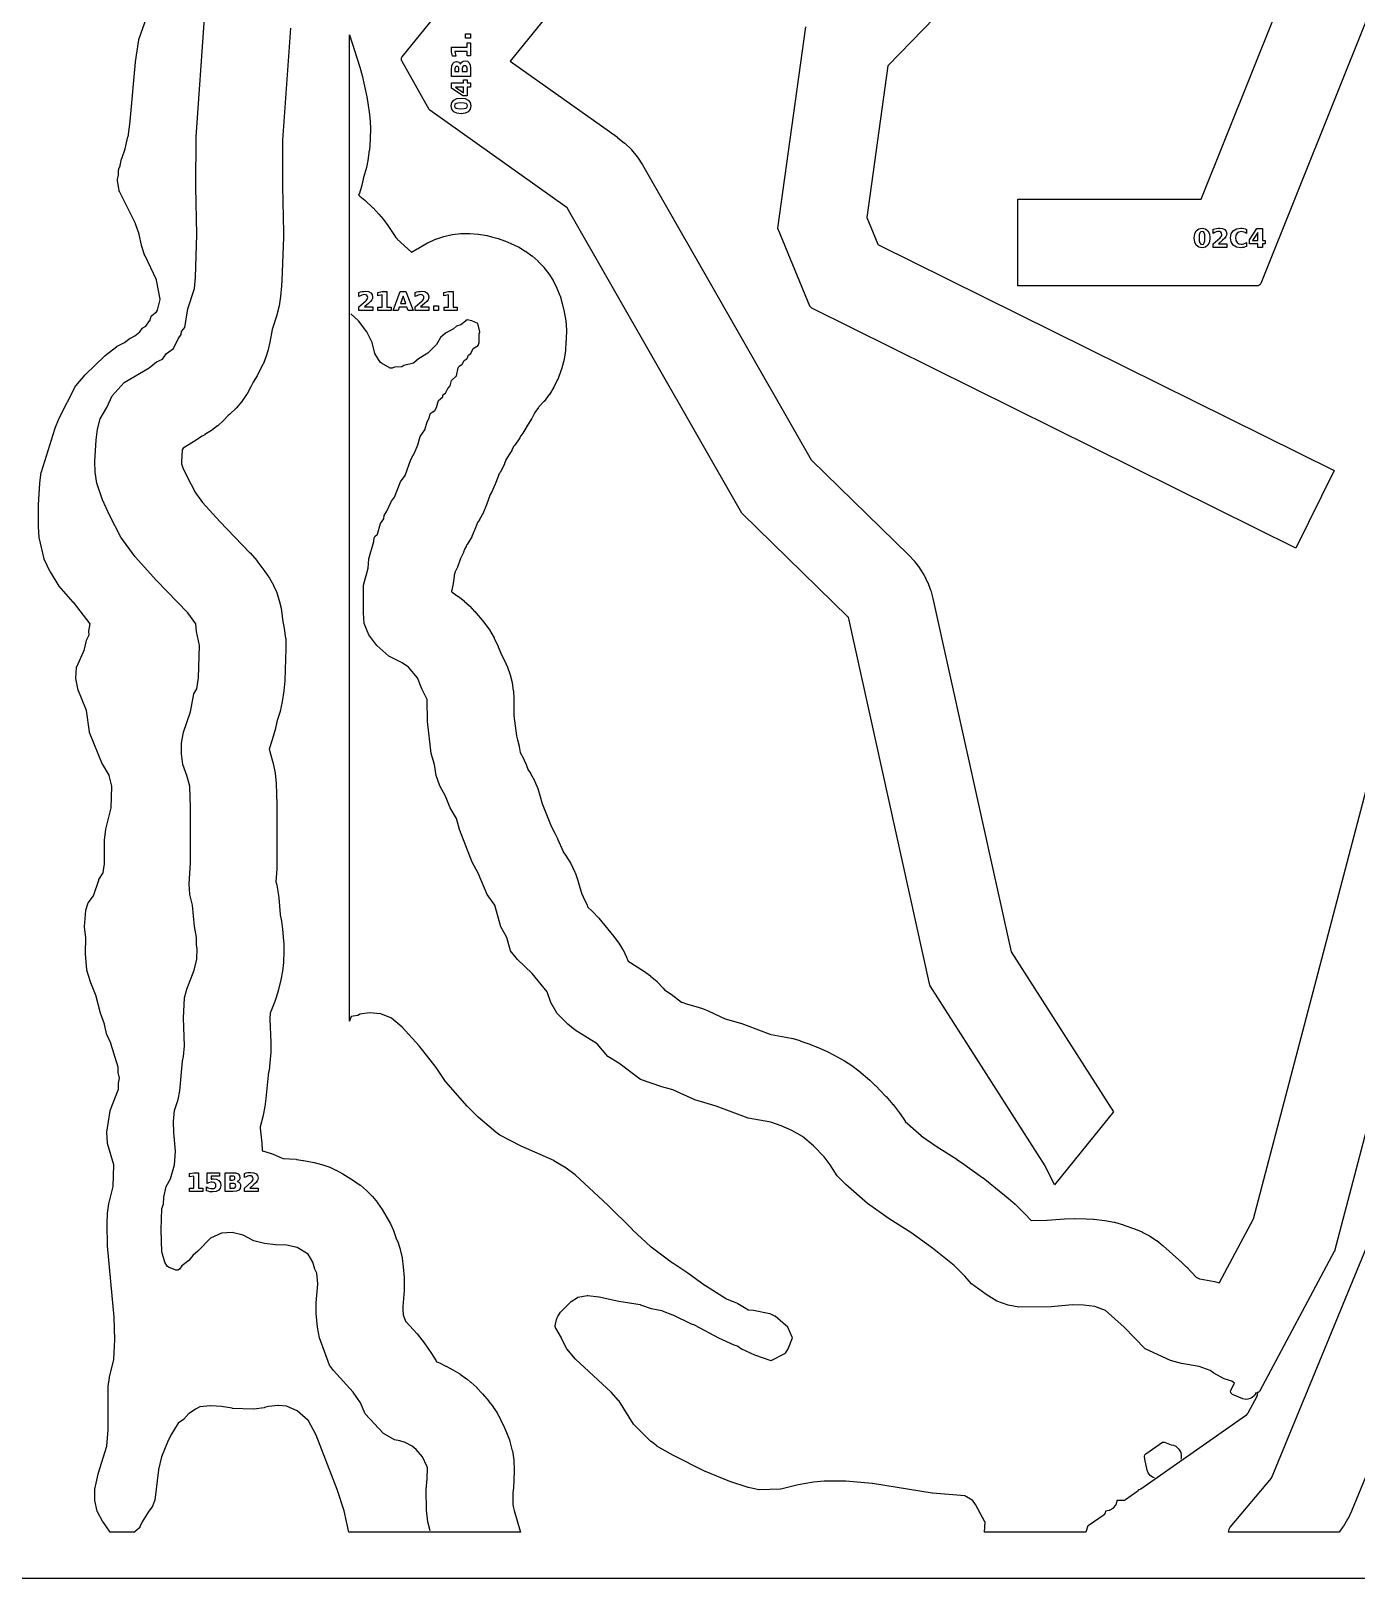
# Model space of a CAD drawing. Header units: millimetres. Extents: x 0 to 841, y 0 to 594.
# Drawn here: x 231 to 537.2, y 0 to 357.5 of the extents above; entities that cross this region are included whole.
import ezdxf

# ---------------------------------------------------------------- set-up
doc = ezdxf.new("R2010")
doc.units = ezdxf.units.MM
for name, color, linetype in [('CUT', 1, 'Continuous'), ('ENGRAVE', 5, 'Continuous'), ('SHEET_EDGE_DO_NOT_CUT', 8, 'Continuous')]:
    doc.layers.add(name, color=color, linetype=linetype)

msp = doc.modelspace()

# ---------------------------------------------------------------- linework, layer by layer
at = {"layer": 'CUT'}
for points in [[(481.19, 522.24), (341.77, 350.55), (341.77, 350.54), (341.77, 350.53), (366.55, 332.93), (366.57, 332.91), (368.23, 331.59), (368.28, 331.55), (369.78, 330.07), (369.81, 330.03), (371.14, 328.39), (371.18, 328.34), (372.33, 326.56), (372.34, 326.53), (411.3, 258.4), (411.31, 258.39), (411.32, 258.38), (433.88, 236.38), (433.9, 236.36), (435.19, 234.97), (435.22, 234.93), (436.36, 233.44), (436.39, 233.4), (437.38, 231.8), (437.41, 231.76), (438.24, 230.07), (438.26, 230.03), (438.93, 228.27), (438.95, 228.22), (439.44, 226.39), (439.45, 226.37), (457.56, 144.69), (457.56, 144.68), (457.57, 144.67), (481.19, 107.7), (467.53, 90.87), (465.43, 95.22), (465.42, 95.25), (438.85, 136.82), (438.83, 136.86), (438.81, 136.9), (438.79, 136.94), (438.78, 136.98), (419.92, 222.04), (419.92, 222.05), (419.91, 222.06), (395.39, 245.98), (395.36, 246.02), (395.33, 246.05), (395.3, 246.09), (354.98, 316.6), (354.98, 316.62), (354.96, 316.62), (323.18, 339.21), (323.14, 339.24), (323.1, 339.28), (323.06, 339.32), (323.03, 339.37), (316.74, 350.58), (316.71, 350.63), (316.7, 350.68), (316.68, 350.72), (316.64, 350.93), (316.63, 350.98), (316.63, 350.98), (316.63, 351.03), (316.63, 351.08), (316.64, 351.13), (316.65, 351.18), (316.66, 351.22), (316.74, 351.42), (316.76, 351.46), (316.79, 351.51), (316.82, 351.55), (465.67, 534.85)], [(582.27, 466.48), (515.2, 299.14), (515.18, 299.1), (515.16, 299.07), (515.14, 299.03), (515.03, 298.89), (515, 298.85), (514.96, 298.81), (514.93, 298.78), (514.89, 298.75), (514.84, 298.73), (514.73, 298.68), (514.68, 298.66), (514.64, 298.64), (514.6, 298.63), (514.55, 298.63), (514.51, 298.63), (459.12, 298.63), (459.12, 318.63), (501.45, 318.63), (501.46, 318.63), (501.46, 318.64), (535.68, 404)], [(498.65, 421.14), (429.09, 349.48), (429.08, 349.47), (429.08, 349.46), (424.16, 314.42), (424.16, 314.41), (424.17, 314.4), (426.76, 308.21), (426.76, 308.2), (426.77, 308.19), (532.18, 255.94), (523.29, 238.02), (411.52, 293.43), (411.52, 293.43), (411.48, 293.45), (411.45, 293.47), (411.41, 293.5), (411.38, 293.53), (411.15, 293.78), (411.12, 293.82), (411.09, 293.85), (411.07, 293.89), (411.05, 293.93), (403.67, 311.67), (403.65, 311.73), (403.64, 311.78), (403.63, 311.83), (403.63, 311.88), (403.63, 311.94), (410.1, 358.44)], [(291.05, 358.12), (289.19, 332.27), (289.19, 332.26), (289.15, 321.59), (289.15, 321.58), (289.38, 310.92), (289.38, 310.91), (289.38, 309.8), (289.38, 309.78), (289.03, 299.82), (289.03, 299.8), (288.96, 298.64), (288.95, 298.63), (288.72, 296.14), (288.72, 296.11), (288.4, 294), (288.39, 293.95), (287.85, 291.89), (287.85, 291.86), (286.78, 288.55), (286.77, 288.51), (286.27, 285.6), (286.27, 285.58), (285.89, 283.86), (285.88, 283.81), (285.35, 282.15), (285.33, 282.1), (284.66, 280.49), (284.64, 280.45), (283.86, 278.96), (283.85, 278.95), (283.32, 277.84), (283.29, 277.8), (282.41, 276.33), (282.4, 276.31), (281.88, 275.25), (281.86, 275.23), (280.91, 273.52), (280.88, 273.48), (279.77, 271.88), (279.74, 271.84), (278.47, 270.36), (278.43, 270.32), (277.02, 268.98), (276.98, 268.95), (276.61, 268.66), (276.6, 268.65), (276.6, 268.64), (275.55, 267.5), (275.51, 267.46), (274.21, 266.28), (274.17, 266.25), (272.77, 265.18), (272.73, 265.16), (271.23, 264.22), (271.19, 264.2), (270.6, 263.9), (270.57, 263.88), (268.63, 262.55), (268.61, 262.54), (266.2, 261.09), (266.19, 261.08), (266.18, 261.07), (266.01, 260.74), (266, 260.73), (266, 260.71), (265.84, 257.84), (265.84, 257.82), (265.85, 257.47), (265.85, 257.45), (265.86, 257.44), (266.16, 256.53), (266.17, 256.51), (267.19, 254.31), (267.19, 254.3), (268.88, 251.07), (268.9, 251.04), (270.67, 248.57), (270.69, 248.55), (274.67, 244.13), (274.68, 244.13), (281.64, 236.91), (281.66, 236.89), (283.2, 235.1), (283.22, 235.07), (285.09, 232.59), (285.11, 232.57), (286.15, 231.06), (286.17, 231.02), (287.06, 229.42), (287.08, 229.38), (287.82, 227.71), (287.83, 227.67), (288.41, 225.93), (288.42, 225.89), (288.83, 224.11), (288.84, 224.06), (289.08, 222.24), (289.09, 222.22), (289.14, 221.56), (289.15, 221.53), (289.57, 219.46), (289.57, 219.43), (289.89, 217.18), (289.9, 217.12), (289.95, 214.85), (289.95, 214.82), (289.71, 207.37), (289.71, 207.35), (289.49, 205.02), (289.49, 204.99), (289.11, 202.52), (289.11, 202.49), (288.65, 200.3), (288.63, 200.25), (287.93, 198.14), (287.91, 198.09), (287.83, 197.92), (287.82, 197.9), (287.82, 197.89), (287.53, 196.38), (287.52, 196.34), (286.81, 193.72), (286.8, 193.68), (286.08, 191.57), (286.08, 191.56), (286.08, 191.55), (286.34, 190.73), (286.35, 190.71), (287.02, 188.22), (287.03, 188.2), (287.49, 185.98), (287.5, 185.93), (287.71, 183.68), (287.71, 183.65), (287.88, 178.68), (287.88, 178.67), (287.89, 177.98), (287.89, 177.97), (287.89, 165.17), (287.88, 165.16), (287.84, 163.91), (287.84, 163.89), (287.65, 160.87), (287.65, 160.86), (287.65, 160.85), (287.82, 160.17), (287.82, 160.15), (288.11, 158.72), (288.11, 158.68), (288.3, 157.23), (288.3, 157.21), (288.63, 153.31), (288.64, 153.29), (288.93, 151.8), (288.93, 151.78), (289.19, 149.95), (289.2, 149.91), (289.29, 148.17), (289.29, 148.12), (289.29, 148.12), (289.29, 148.1), (289.44, 146.47), (289.44, 146.43), (289.45, 144.78), (289.45, 144.76), (289.36, 142.3), (289.36, 142.27), (289.18, 140.26), (289.18, 140.21), (288.79, 138.22), (288.79, 138.2), (288.17, 135.68), (288.16, 135.65), (287.39, 133.24), (287.38, 133.21), (286.35, 130.54), (286.34, 130.53), (286.34, 130.51), (286.27, 129.19), (286.27, 129.17), (286.47, 123.79), (286.47, 123.77), (286.44, 121.58), (286.44, 121.56), (286.26, 119.08), (286.25, 119.06), (286.05, 117.31), (286.04, 117.27), (285.83, 116.26), (285.83, 116.23), (285.35, 110.84), (285.34, 110.82), (285.09, 108.98), (285.09, 108.95), (284.72, 106.95), (284.71, 106.92), (284.03, 104.29), (284.02, 104.28), (284.02, 104.27), (284.03, 103.99), (284.03, 103.97), (284.35, 100.48), (284.36, 100.46), (284.44, 98.84), (284.44, 98.8), (284.44, 98.75), (284.44, 98.73), (284.45, 98.73), (284.81, 98.64), (284.83, 98.64), (286.98, 97.98), (287.04, 97.96), (289.09, 97.06), (289.12, 97.05), (289.32, 96.94), (289.34, 96.94), (289.35, 96.93), (290.8, 96.88), (290.82, 96.88), (292.38, 96.76), (292.42, 96.75), (293.96, 96.51), (293.98, 96.51), (296.46, 96.01), (296.48, 96.01), (298.18, 95.59), (298.23, 95.57), (299.87, 95.01), (299.91, 94.99), (301.51, 94.28), (301.55, 94.26), (303.08, 93.41), (303.09, 93.4), (305.57, 91.86), (305.59, 91.85), (307.13, 90.8), (307.16, 90.77), (308.58, 89.58), (308.61, 89.55), (309.91, 88.24), (309.94, 88.2), (311.11, 86.77), (311.14, 86.74), (312.17, 85.19), (312.19, 85.17), (313.3, 83.34), (313.31, 83.32), (314.1, 81.86), (314.12, 81.82), (314.79, 80.32), (314.8, 80.28), (315.34, 78.71), (315.35, 78.69), (315.35, 78.68), (315.37, 78.64), (315.69, 77.94), (315.71, 77.89), (316.36, 75.99), (316.37, 75.94), (316.82, 73.99), (316.83, 73.93), (317.08, 71.93), (317.08, 71.9), (317.26, 69.43), (317.26, 69.41), (317.31, 67.94), (317.31, 67.9), (317.25, 66.43), (317.25, 66.42), (316.96, 62.76), (316.96, 62.74), (316.95, 61.99), (316.95, 61.96), (317.06, 60.83), (317.06, 60.82), (317.06, 60.81), (317.62, 59.34), (317.62, 59.32), (317.63, 59.32), (320.25, 56.44), (320.27, 56.42), (321.89, 54.38), (321.91, 54.35), (323.61, 51.9), (323.62, 51.87), (324.65, 50.23), (324.67, 50.19), (324.78, 49.96), (324.79, 49.95), (324.8, 49.95), (325.42, 49.71), (325.45, 49.7), (326.94, 48.98), (326.96, 48.98), (328.53, 48.14), (328.55, 48.13), (330.16, 47.16), (330.2, 47.14), (331.72, 46.03), (331.74, 46.01), (332.64, 45.28), (332.66, 45.26), (334.07, 44.01), (334.1, 43.97), (335.38, 42.59), (335.39, 42.57), (336.84, 40.85), (336.85, 40.83), (337.84, 39.54), (337.87, 39.51), (338.74, 38.16), (338.76, 38.12), (339.52, 36.69), (339.53, 36.67), (340.55, 34.56), (340.57, 34.53), (341.6, 31.95), (341.61, 31.91), (341.72, 31.56), (341.73, 31.53), (342.27, 29.43), (342.28, 29.37), (342.59, 27.24), (342.6, 27.18), (342.66, 25.01), (342.66, 24.98), (342.61, 22.49), (342.6, 22.47), (342.51, 20.96), (342.51, 20.94), (342.37, 19.6), (342.37, 19.57), (342.41, 17.07), (342.41, 17.04), (342.47, 16.57), (342.47, 16.54), (342.69, 15.62), (342.69, 15.61), (344.1, 10.84), (344.1, 10.83), (344.18, 10.62), (304.46, 10.62), (303.45, 15.5), (303.45, 15.5), (303.44, 15.53), (301.77, 20.49), (301.77, 20.5), (296.95, 33), (296.93, 33.03), (295.06, 36.49), (295.06, 36.5), (295.05, 36.5), (292.57, 38.62), (292.56, 38.63), (292.55, 38.63), (290.07, 39.7), (290.06, 39.7), (290.04, 39.71), (288.21, 39.85), (288.2, 39.85), (288.19, 39.85), (285.94, 39.64), (285.93, 39.64), (285.92, 39.64), (285.03, 39.38), (285, 39.37), (284.96, 39.36), (282.53, 39.03), (282.49, 39.03), (282.45, 39.03), (277.63, 39.21), (277.57, 39.22), (275.05, 39.62), (275.03, 39.62), (272.57, 39.81), (272.56, 39.81), (272.55, 39.81), (270.07, 39.55), (270.06, 39.55), (270.05, 39.54), (269.06, 39.05), (269.03, 39.04), (267.57, 38.04), (267.56, 38.03), (267.55, 38.02), (266.4, 36.74), (266.35, 36.7), (266.31, 36.66), (265.07, 35.8), (265.06, 35.79), (265.05, 35.78), (263.35, 33.02), (263.34, 33), (262.57, 31.43), (262.56, 31.41), (261.24, 28.03), (261.22, 28), (260.54, 25.05), (260.53, 25.03), (259.64, 17.97), (259.63, 17.91), (259.61, 17.85), (259.13, 16.58), (259.11, 16.53), (259.08, 16.49), (259.05, 16.44), (258.27, 15.48), (258.25, 15.46), (256.73, 13.02), (256.73, 13.01), (256.72, 13), (256.23, 11.81), (256.21, 11.77), (256.19, 11.73), (256.16, 11.69), (256.13, 11.65), (256.1, 11.62), (255.01, 10.67), (254.98, 10.64), (254.96, 10.62), (249.37, 10.62), (247.61, 13.08), (247.57, 13.14), (246.39, 15.34), (246.37, 15.38), (246.36, 15.42), (246.35, 15.47), (245.79, 17.94), (245.79, 17.99), (245.78, 18.05), (245.77, 20.44), (245.77, 20.49), (245.78, 20.55), (246.53, 24.04), (246.54, 24.08), (248.59, 30.5), (248.59, 30.51), (248.59, 30.53), (248.88, 34.18), (248.88, 34.2), (248.85, 44.16), (248.85, 44.2), (248.86, 44.24), (249.18, 46.38), (249.19, 46.42), (250.17, 50.48), (250.17, 50.49), (250.17, 50.5), (250.43, 55.1), (250.43, 55.12), (250.25, 60.3), (250.25, 60.31), (248.74, 76.77), (248.74, 76.8), (248.63, 81.88), (248.63, 81.91), (248.72, 84.25), (248.73, 84.31), (249.05, 86.44), (249.06, 86.48), (250.03, 90.48), (250.03, 90.49), (250.03, 90.5), (250.2, 95.48), (250.2, 95.49), (250.2, 95.5), (248.73, 100.44), (248.71, 100.49), (248.71, 100.55), (248.54, 102.93), (248.54, 102.99), (248.55, 103.05), (249.33, 107.94), (249.34, 107.99), (249.36, 108.04), (251.25, 112.98), (251.26, 112.99), (251.26, 113), (251.27, 114.23), (251.27, 114.28), (251.28, 114.33), (251.53, 115.48), (251.53, 115.49), (251.53, 115.5), (251.21, 116.8), (251.21, 116.85), (251.2, 116.9), (251.16, 118), (251.16, 118.01), (251.16, 118.02), (249.48, 123.55), (249.46, 123.58), (248.63, 125.45), (248.62, 125.49), (248.6, 125.54), (248.07, 127.95), (248.06, 127.98), (247.11, 130.51), (247.1, 130.56), (246.11, 134.41), (246.1, 134.44), (244.74, 137.95), (244.73, 137.98), (243.98, 140.44), (243.97, 140.49), (243.96, 140.55), (243.66, 144.33), (243.66, 144.38), (243.72, 148), (243.72, 148.04), (243.42, 150.44), (243.42, 150.49), (243.42, 150.54), (243.73, 154.26), (243.74, 154.32), (243.75, 154.37), (244.28, 156), (244.3, 156.05), (244.32, 156.1), (244.35, 156.14), (245.45, 157.59), (245.45, 157.6), (245.46, 157.61), (246.69, 161.29), (246.71, 161.34), (246.74, 161.39), (247.69, 163), (247.7, 163.01), (247.7, 163.02), (248, 165.04), (248, 165.05), (248, 165.05), (248.01, 170.51), (248.02, 170.58), (248.36, 173), (248.37, 173.05), (249.55, 177.98), (249.55, 177.99), (249.55, 178), (249.69, 182.98), (249.69, 182.99), (249.69, 183), (249.12, 185.48), (249.12, 185.49), (249.11, 185.5), (247.62, 187.96), (247.6, 187.99), (247.59, 188.03), (244.6, 195.41), (244.58, 195.44), (244.57, 195.48), (244.57, 195.52), (243.88, 200.48), (243.88, 200.49), (243.88, 200.5), (241.88, 205.44), (241.86, 205.49), (241.85, 205.54), (241.44, 207.85), (241.44, 207.91), (241.44, 207.96), (241.57, 210.4), (241.57, 210.44), (241.58, 210.49), (241.59, 210.53), (241.61, 210.57), (243.41, 214.59), (243.42, 214.6), (243.42, 214.62), (243.86, 216.63), (243.87, 216.68), (243.89, 216.74), (244.48, 217.98), (244.49, 217.99), (244.49, 218), (244.41, 218.63), (244.41, 218.68), (244.41, 218.72), (244.42, 218.77), (244.72, 220.48), (244.72, 220.49), (244.71, 220.5), (240.83, 225.48), (240.82, 225.49), (237.59, 229.17), (237.56, 229.2), (237.54, 229.24), (235.52, 232.51), (235.5, 232.55), (234.11, 235.44), (234.09, 235.49), (234.08, 235.55), (232.95, 240.46), (232.94, 240.49), (232.94, 240.53), (232.75, 242.94), (232.75, 242.98), (232.77, 247.95), (232.77, 247.98), (233.11, 253), (233.11, 253.02), (233.42, 255.51), (233.43, 255.56), (233.44, 255.6), (236.54, 265.5), (236.55, 265.54), (237.55, 268.01), (237.57, 268.05), (241.31, 275.41), (241.33, 275.44), (241.35, 275.48), (241.38, 275.51), (243.57, 278), (243.59, 278.02), (248.11, 282.46), (248.16, 282.49), (250.87, 284.6), (250.91, 284.63), (250.96, 284.66), (252.67, 285.49), (252.68, 285.49), (252.69, 285.5), (253.99, 286.5), (254.03, 286.52), (254.06, 286.54), (255.05, 287.06), (255.06, 287.07), (255.07, 287.07), (256.18, 287.98), (256.19, 287.99), (256.2, 288), (256.7, 288.75), (256.73, 288.78), (256.76, 288.81), (256.79, 288.84), (256.82, 288.87), (256.86, 288.9), (257.55, 289.3), (257.56, 289.31), (257.57, 289.32), (258.45, 290.48), (258.46, 290.49), (258.47, 290.5), (258.83, 291.54), (258.85, 291.59), (258.87, 291.63), (258.9, 291.67), (258.93, 291.7), (258.96, 291.74), (258.99, 291.77), (260.05, 292.61), (260.06, 292.62), (260.06, 292.63), (260.3, 292.98), (260.3, 292.99), (260.31, 293), (260.74, 294.81), (260.74, 294.82), (260.88, 295.48), (260.88, 295.49), (260.88, 295.5), (260.06, 299.94), (260.06, 299.95), (260.05, 299.96), (257.4, 305.51), (257.38, 305.57), (256.59, 307.92), (256.57, 307.98), (256.04, 310.5), (256.03, 310.53), (255.18, 312.95), (255.17, 312.98), (251.47, 320.39), (251.45, 320.44), (251.44, 320.48), (251.43, 320.54), (251.06, 322.97), (251.06, 323.01), (251.06, 323.06), (251.06, 323.1), (251.07, 323.15), (251.3, 324.24), (251.3, 324.25), (251.3, 324.26), (251.3, 325.42), (251.31, 325.47), (251.31, 325.52), (251.33, 325.57), (251.35, 325.62), (251.67, 326.36), (251.68, 326.37), (251.68, 326.39), (251.99, 327.95), (252, 327.99), (252.01, 328.03), (252.83, 330.23), (252.84, 330.26), (253.46, 333), (253.47, 333.02), (253.94, 336.61), (253.94, 336.62), (255.19, 350.32), (255.19, 350.35), (255.97, 355.45), (255.98, 355.49), (255.99, 355.53), (257.71, 360.5)], [(590.46, 296.86), (532.26, 75.55), (532.24, 75.49), (532.21, 75.44), (515, 43.27), (514.97, 43.22), (514.93, 43.17), (514.8, 43.04), (514.77, 43), (514.74, 42.97), (514.7, 42.95), (514.66, 42.93), (514.62, 42.91), (514.44, 42.84), (514.43, 42.83), (514.42, 42.82), (514.36, 42.16), (514.35, 42.11), (514.34, 42.07), (514.32, 42.02), (514.3, 41.98), (512.21, 38.1), (512.19, 38.06), (512.16, 38.02), (512.14, 37.99), (511.74, 37.57), (511.7, 37.53), (511.66, 37.5), (487.48, 20.57), (487.44, 20.55), (487.39, 20.52), (487.34, 20.5), (486.97, 20.39), (486.96, 20.39), (486.95, 20.38), (486.72, 20.07), (486.69, 20.03), (486.65, 19.99), (486.61, 19.96), (483.94, 18.09), (483.9, 18.07), (483.86, 18.05), (483.83, 18.03), (483.62, 17.96), (483.58, 17.94), (483.53, 17.93), (483.49, 17.93), (483.45, 17.92), (481.95, 17.91), (481.94, 17.91), (481.93, 17.9), (481.85, 17.37), (481.84, 17.31), (481.82, 17.26), (481.7, 16.93), (481.68, 16.89), (481.65, 16.85), (481.63, 16.81), (481.15, 16.19), (481.12, 16.15), (481.08, 16.12), (481.04, 16.09), (481, 16.07), (480.35, 15.68), (480.31, 15.66), (480.26, 15.64), (480.22, 15.63), (480.18, 15.62), (479.36, 15.49), (479.35, 15.49), (479.35, 15.47), (479.3, 15.11), (479.29, 15.06), (479.27, 15.01), (479.26, 14.97), (479.23, 14.92), (479.21, 14.88), (479.12, 14.76), (479.08, 14.72), (479.04, 14.68), (479, 14.64), (475.3, 12.05), (475.29, 12.04), (475.29, 12.03), (474.78, 10.62), (451.41, 10.62), (451.5, 12.98), (451.5, 12.98), (451.5, 12.99), (451.49, 13), (449.34, 17.01), (449.33, 17.02), (449.33, 17.02), (448.58, 17.98), (448.57, 17.99), (448.56, 18), (446.85, 19.03), (446.84, 19.03), (446.83, 19.03), (439.33, 19.6), (439.29, 19.61), (425.48, 21.87), (425.46, 21.87), (419.34, 22.36), (419.32, 22.36), (414.37, 22.36), (414.35, 22.36), (411.87, 22.17), (411.85, 22.16), (408.3, 21.53), (408.29, 21.52), (404.34, 20.56), (404.29, 20.55), (404.24, 20.54), (399.31, 20.39), (399.26, 20.39), (399.2, 20.4), (396.83, 20.89), (396.77, 20.9), (392.53, 22.33), (392.5, 22.34), (386.89, 24.61), (386.85, 24.63), (379.37, 28.39), (379.35, 28.4), (375.7, 30.5), (375.65, 30.54), (374.33, 31.53), (374.28, 31.57), (370.32, 35.45), (370.28, 35.5), (370.25, 35.55), (366.85, 41.01), (366.84, 41.02), (366.83, 41.03), (365.12, 42.97), (365.1, 42.99), (356.9, 50.55), (356.86, 50.6), (354.88, 52.95), (354.84, 53), (354.81, 53.05), (353.62, 55.47), (353.61, 55.49), (352.3, 57.74), (352.27, 57.78), (352.26, 57.82), (352.24, 57.86), (352.23, 57.91), (352.2, 58.1), (352.2, 58.15), (352.19, 58.19), (352.2, 58.23), (352.2, 58.28), (352.48, 59.78), (352.49, 59.83), (352.5, 59.86), (352.52, 59.9), (352.79, 60.5), (352.81, 60.54), (352.83, 60.58), (353.43, 61.45), (353.46, 61.48), (353.49, 61.51), (355.79, 63.84), (355.84, 63.88), (355.88, 63.91), (357.35, 64.85), (357.39, 64.87), (357.43, 64.89), (357.48, 64.9), (357.52, 64.92), (359.54, 65.31), (359.59, 65.32), (359.64, 65.32), (359.69, 65.31), (362.26, 65.01), (362.31, 65), (366.85, 63.95), (366.87, 63.95), (371.79, 63.2), (371.84, 63.19), (371.89, 63.17), (374.33, 62.29), (374.34, 62.28), (374.35, 62.28), (376.8, 61.8), (376.84, 61.79), (376.88, 61.78), (379.29, 60.85), (379.33, 60.84), (383.58, 58.74), (383.59, 58.74), (383.59, 58.74), (384.37, 58.5), (384.41, 58.48), (384.46, 58.46), (389.91, 55.5), (389.93, 55.49), (393.44, 53.87), (393.48, 53.86), (394.26, 53.63), (394.31, 53.61), (394.36, 53.59), (394.4, 53.56), (395.21, 52.99), (395.22, 52.98), (395.23, 52.98), (398.21, 51.62), (398.24, 51.62), (402.04, 50.29), (402.05, 50.29), (402.06, 50.29), (405.39, 51.93), (405.4, 51.94), (405.4, 51.95), (405.99, 52.95), (406.01, 52.99), (407.03, 55.48), (407.03, 55.49), (407.03, 55.5), (405.94, 57.98), (405.94, 57.99), (405.93, 58), (402.98, 60.49), (402.97, 60.5), (402.96, 60.5), (401.83, 61.04), (401.82, 61.05), (401.81, 61.05), (398.01, 61.85), (398, 61.85), (397.99, 61.85), (396.91, 61.89), (396.86, 61.9), (396.81, 61.91), (396.76, 61.92), (396.72, 61.94), (396.67, 61.97), (394.35, 63.4), (394.34, 63.41), (394.33, 63.41), (391.83, 64.43), (391.79, 64.45), (391.75, 64.47), (386.88, 67.5), (386.85, 67.52), (382.82, 70.48), (382.81, 70.49), (379.34, 72.75), (379.31, 72.77), (374.33, 76.49), (374.29, 76.53), (370.05, 80.49), (370.04, 80.51), (364.34, 86.17), (364.33, 86.17), (356.83, 93.16), (356.81, 93.17), (354.37, 94.96), (354.35, 94.98), (351.87, 96.44), (351.85, 96.45), (344.34, 99.81), (344.31, 99.82), (339.42, 102.35), (339.36, 102.38), (338.48, 103), (338.45, 103.03), (334.38, 106.48), (334.35, 106.51), (331.84, 109.02), (331.81, 109.05), (326.89, 114.68), (326.86, 114.73), (324.65, 118), (324.64, 118.01), (320.72, 122.99), (320.71, 123.01), (316.85, 127.3), (316.84, 127.31), (316.83, 127.31), (314.35, 129.36), (314.34, 129.37), (314.33, 129.37), (311.85, 130.38), (311.84, 130.39), (311.83, 130.39), (309.27, 130.6), (309.25, 130.6), (309.24, 130.6), (307.05, 130.3), (307.03, 130.3), (307.03, 130.29), (306.69, 130.06), (306.65, 130.04), (306.61, 130.02), (306.57, 130), (306.52, 129.99), (306.47, 129.98), (305.06, 129.78), (305.05, 129.78), (305.05, 129.77), (304.62, 128.71), (304.62, 356.64), (307.05, 349.14), (307.06, 349.11), (307.56, 347.24), (307.57, 347.22), (308.65, 342.27), (308.65, 342.25), (308.9, 340.85), (308.9, 340.83), (309.28, 338.18), (309.29, 338.16), (309.45, 336.58), (309.45, 336.54), (309.48, 334.96), (309.48, 334.94), (309.44, 332.55), (309.44, 332.52), (309.23, 329.99), (309.22, 329.96), (308.87, 327.56), (308.86, 327.54), (308.56, 325.97), (308.55, 325.93), (308.13, 324.39), (308.12, 324.37), (307.78, 323.32), (307.78, 323.29), (307.49, 321.84), (307.48, 321.79), (306.86, 319.81), (306.84, 319.76), (306.76, 319.57), (306.76, 319.56), (306.77, 319.55), (307.05, 319.35), (307.07, 319.33), (308.17, 318.43), (308.19, 318.41), (310.07, 316.65), (310.09, 316.63), (311.43, 315.19), (311.44, 315.18), (312.51, 313.94), (312.54, 313.9), (313.5, 312.58), (313.51, 312.56), (315.36, 309.77), (315.37, 309.75), (315.65, 309.43), (315.67, 309.4), (318.98, 306.39), (318.99, 306.38), (319, 306.38), (320.32, 307.13), (320.36, 307.15), (320.58, 307.25), (320.6, 307.26), (320.61, 307.27), (320.95, 307.52), (321, 307.54), (322.69, 308.53), (322.74, 308.55), (324.53, 309.35), (324.57, 309.37), (326.43, 310), (326.48, 310.01), (328.4, 310.44), (328.45, 310.45), (330.39, 310.69), (330.44, 310.69), (332.4, 310.73), (332.45, 310.73), (334.41, 310.57), (334.46, 310.57), (336.4, 310.21), (336.43, 310.21), (337.47, 309.96), (337.49, 309.96), (338.99, 309.54), (339.03, 309.53), (340.5, 308.99), (340.52, 308.99), (341.93, 308.41), (341.95, 308.4), (343.64, 307.61), (343.68, 307.59), (345.27, 306.65), (345.31, 306.62), (346.81, 305.54), (346.85, 305.51), (348.24, 304.29), (348.27, 304.25), (349.53, 302.91), (349.57, 302.87), (350.7, 301.41), (350.73, 301.37), (351.71, 299.81), (351.74, 299.77), (352.57, 298.12), (352.59, 298.07), (353.27, 296.35), (353.29, 296.31), (353.8, 294.52), (353.81, 294.5), (354.25, 292.61), (354.26, 292.59), (354.63, 290.55), (354.63, 290.5), (354.79, 288.45), (354.79, 288.39), (354.72, 286.34), (354.72, 286.28), (354.63, 285.61), (354.62, 285.58), (354.55, 283.71), (354.55, 283.65), (354.26, 281.64), (354.25, 281.59), (353.75, 279.62), (353.73, 279.57), (353.03, 277.65), (353.02, 277.62), (352.75, 276.98), (352.74, 276.96), (351.88, 275.2), (351.85, 275.15), (350.83, 273.5), (350.8, 273.46), (349.62, 271.91), (349.58, 271.87), (348.43, 270.64), (348.42, 270.63), (348.42, 270.62), (348.35, 270.52), (348.33, 270.48), (347.45, 269.33), (347.44, 269.32), (347.44, 269.31), (346.75, 267.95), (346.73, 267.9), (345.69, 266.26), (345.66, 266.22), (345.64, 266.2), (345.63, 266.19), (345.63, 266.18), (345.61, 266.15), (345.59, 266.11), (344.69, 264.58), (344.67, 264.55), (344.21, 263.91), (344.19, 263.88), (343.99, 263.51), (343.97, 263.47), (342.86, 261.82), (342.83, 261.78), (342.57, 261.47), (342.56, 261.45), (342.55, 261.44), (342.14, 260.6), (342.12, 260.58), (341.72, 259.87), (341.71, 259.85), (340.77, 258.38), (340.76, 258.36), (340.76, 258.35), (340.48, 257.56), (340.46, 257.51), (339.51, 255.57), (339.48, 255.52), (339.2, 255.08), (339.19, 255.07), (339.19, 255.05), (339.02, 254.56), (339.01, 254.54), (338.33, 252.8), (338.32, 252.78), (337.45, 250.88), (337.44, 250.86), (337.19, 250.38), (337.17, 250.35), (336.33, 248.02), (336.32, 248), (335.6, 246.27), (335.58, 246.23), (334.71, 244.59), (334.68, 244.55), (334.25, 243.9), (334.25, 243.89), (334.24, 243.88), (333.79, 242.67), (333.78, 242.65), (332.91, 240.69), (332.88, 240.64), (331.82, 238.81), (331.79, 238.76), (331.67, 238.59), (331.66, 238.58), (331.65, 238.57), (331.58, 238.42), (331.57, 238.4), (331.24, 237.72), (331.23, 237.69), (330.99, 237.06), (330.98, 237.01), (330.31, 235.61), (330.3, 235.58), (329.61, 233.63), (329.59, 233.58), (329.1, 232.55), (329.1, 232.54), (329.09, 232.53), (328.87, 231.75), (328.86, 231.74), (328.86, 231.73), (328.84, 231.54), (328.84, 231.52), (328.62, 229.89), (328.61, 229.85), (328.26, 228.25), (328.25, 228.23), (328.18, 227.96), (328.18, 227.95), (328.19, 227.95), (328.37, 227.83), (328.39, 227.82), (329.78, 226.83), (329.8, 226.82), (331.13, 225.79), (331.16, 225.76), (332.39, 224.63), (332.42, 224.6), (333.55, 223.37), (333.57, 223.35), (335.65, 220.87), (335.67, 220.85), (336.96, 219.13), (336.99, 219.08), (338.08, 217.24), (338.11, 217.19), (338.99, 215.23), (339, 215.21), (339.59, 213.7), (339.6, 213.68), (340.37, 212.2), (340.38, 212.18), (341.14, 210.5), (341.16, 210.46), (341.77, 208.73), (341.78, 208.69), (342.22, 206.91), (342.23, 206.87), (342.5, 205.06), (342.51, 205.01), (342.61, 203.17), (342.61, 203.15), (342.64, 199.25), (342.64, 199.22), (343.2, 194.64), (343.2, 194.63), (343.2, 194.62), (343.48, 193.69), (343.48, 193.68), (343.86, 192.21), (343.86, 192.17), (344.1, 190.8), (344.11, 190.79), (344.11, 190.77), (344.42, 190.2), (344.44, 190.17), (345.52, 187.81), (345.54, 187.78), (345.88, 186.88), (345.89, 186.87), (345.89, 186.86), (346.44, 185.96), (346.46, 185.94), (347.37, 184.27), (347.39, 184.22), (348.14, 182.48), (348.16, 182.44), (348.73, 180.62), (348.74, 180.6), (349.11, 179.2), (349.12, 179.17), (351.24, 173.75), (351.25, 173.73), (352.09, 172.11), (352.1, 172.1), (352.69, 170.86), (352.7, 170.84), (353.99, 167.87), (353.99, 167.86), (354, 167.85), (354.56, 167.06), (354.57, 167.04), (355.76, 165.15), (355.79, 165.1), (356.74, 163.09), (356.76, 163.04), (357.49, 160.93), (357.5, 160.9), (358.31, 158.03), (358.31, 158.02), (358.32, 158.01), (358.61, 157.46), (358.63, 157.43), (359.53, 155.51), (359.55, 155.46), (359.65, 155.15), (359.66, 155.14), (359.66, 155.13), (360.81, 154.01), (360.83, 153.99), (362.24, 152.47), (362.25, 152.45), (365.72, 148.27), (365.73, 148.25), (366.84, 146.78), (366.87, 146.74), (367.83, 145.18), (367.85, 145.14), (368.66, 143.5), (368.68, 143.45), (369.02, 142.56), (369.02, 142.55), (369.03, 142.55), (372.55, 140.31), (372.57, 140.3), (374.19, 139.15), (374.23, 139.12), (375.72, 137.83), (375.75, 137.79), (377.11, 136.34), (377.12, 136.32), (377.44, 135.95), (377.45, 135.94), (377.46, 135.93), (378.94, 134.94), (378.97, 134.92), (381.4, 133.08), (381.41, 133.07), (381.42, 133.06), (382.73, 132.62), (382.74, 132.61), (384.68, 132.07), (384.7, 132.07), (386.18, 131.59), (386.22, 131.58), (387.66, 130.99), (387.67, 130.98), (391.44, 129.26), (391.48, 129.24), (395.03, 128.19), (395.05, 128.19), (396.32, 127.76), (396.34, 127.75), (402.04, 125.63), (402.05, 125.63), (402.06, 125.63), (405.49, 125.02), (405.51, 125.02), (407.1, 124.67), (407.14, 124.66), (408.69, 124.18), (408.71, 124.17), (411.03, 123.35), (411.05, 123.34), (412.52, 122.75), (412.54, 122.74), (414.99, 121.65), (415.01, 121.64), (416.5, 120.9), (416.52, 120.89), (419.01, 119.51), (419.03, 119.49), (420.72, 118.44), (420.76, 118.41), (422.34, 117.2), (422.36, 117.18), (424.85, 115.05), (424.87, 115.03), (426.15, 113.83), (426.17, 113.82), (428.62, 111.31), (428.64, 111.28), (430.23, 109.44), (430.25, 109.41), (431.64, 107.6), (431.65, 107.58), (432.57, 106.26), (432.58, 106.25), (433.02, 105.55), (433.03, 105.54), (433.04, 105.53), (433.07, 105.5), (433.08, 105.49), (436.75, 102.23), (436.77, 102.22), (440.43, 99.63), (440.44, 99.62), (445, 96.76), (445.01, 96.75), (446.04, 96.05), (446.06, 96.04), (451.03, 92.46), (451.04, 92.45), (451.84, 91.84), (451.85, 91.83), (456.85, 87.82), (456.87, 87.8), (458.43, 86.42), (458.45, 86.4), (460.91, 83.96), (460.92, 83.95), (461.95, 82.84), (461.96, 82.83), (461.97, 82.82), (462.2, 82.66), (462.21, 82.65), (462.22, 82.65), (465.82, 82.68), (465.84, 82.68), (469.87, 83.04), (469.9, 83.04), (472.28, 83.12), (472.31, 83.12), (474.87, 83.04), (474.89, 83.04), (476.6, 82.91), (476.62, 82.91), (479.16, 82.61), (479.19, 82.6), (481.36, 82.23), (481.41, 82.21), (483.53, 81.59), (483.55, 81.58), (486.01, 80.71), (486.04, 80.7), (487.8, 79.98), (487.84, 79.96), (489.52, 79.07), (489.56, 79.04), (491.14, 78), (491.18, 77.97), (492.66, 76.77), (492.67, 76.75), (496.99, 72.89), (497, 72.88), (498.02, 71.9), (498.04, 71.88), (500.31, 69.54), (500.32, 69.53), (500.33, 69.52), (501.09, 69.17), (501.1, 69.16), (501.11, 69.16), (501.12, 69.16), (501.14, 69.15), (504.51, 68.54), (504.54, 68.53), (505.65, 68.25), (505.66, 68.25), (505.67, 68.26), (513.54, 83), (513.54, 83.01), (513.55, 83.02), (571.11, 301.95)], [(566.09, 88), (536.19, 15.48), (536.18, 15.45), (535.31, 13.62), (535.28, 13.57), (534.23, 11.85), (534.2, 11.81), (533.31, 10.62), (507.8, 10.62), (508.01, 11.5), (508.01, 11.5), (508.02, 11.54), (508.04, 11.59), (508.06, 11.63), (508.14, 11.77), (508.16, 11.81), (508.19, 11.85), (517.68, 23.08), (517.69, 23.09), (517.7, 23.1), (547.6, 95.63)]]:
    msp.add_lwpolyline(points, dxfattribs=at)
at = {"layer": 'ENGRAVE'}
for points in [[(323.25, 10.92), (322.76, 13.03), (322.43, 15.67), (322.36, 20.45), (322.61, 22.95), (322.67, 25.47), (322.55, 25.86), (321.52, 27.99), (320.06, 29.73), (319.13, 30.48), (317.54, 31.33), (316.31, 31.74), (315.02, 31.96), (312.47, 33.37), (308.28, 37.96), (307.18, 40.49), (305.46, 42.97), (300.93, 47.95), (300.06, 49.22), (297.69, 55.49), (297.24, 57.96), (296.95, 61.14), (296.96, 63.61), (297.31, 67.99), (297.13, 70.49), (296.65, 71.4), (296.18, 72.99), (295.06, 74.85), (292.56, 76.4), (290.06, 76.89), (287.53, 76.99), (285.01, 77.29), (282.56, 77.95), (280.06, 79.22), (277.56, 79.83), (275.06, 79.69), (272.56, 78.53), (269.62, 75.52), (268.48, 74.57), (267.53, 73.36), (265.9, 72.15), (265.36, 71.36), (265, 71.12), (264.49, 71.15), (262.8, 71.86), (262.51, 72.07), (261.99, 72.99), (261.31, 75.4), (261.14, 80.47), (261.27, 85.41), (261.67, 86.38), (261.77, 87.99), (262.32, 90.46), (263.28, 92.27), (264.22, 95.51), (264.44, 98.61), (264.03, 102.96), (264.01, 105.52), (264.19, 108.02), (265.05, 110.58), (265.43, 112.6), (266.03, 119.44), (266.31, 120.51), (266.49, 123.01), (266.25, 129.34), (266.5, 134.05), (267.04, 136.07), (268.75, 140.47), (269.38, 143.01), (269.47, 145.49), (269.3, 146.26), (269.29, 147.99), (268.8, 150.53), (268.37, 155.49), (267.77, 157.99), (267.58, 160.44), (267.89, 165.18), (267.89, 177.99), (267.72, 182.97), (267.04, 185.48), (266.13, 187.99), (265.86, 190.45), (265.86, 192.93), (266.28, 195.49), (267.89, 200.19), (268.7, 204.31), (269.34, 205.51), (269.72, 208.01), (269.96, 215.49), (269.32, 218.7), (269.16, 220.51), (267.27, 223.01), (260.05, 230.48), (255.09, 235.99), (251.81, 240.54), (249.24, 245.48), (247.54, 249.13), (246.26, 252.99), (245.91, 255.53), (245.82, 258.03), (246.1, 263.02), (246.41, 265.45), (247.03, 267.89), (248.57, 270.51), (249.83, 273.17), (252.59, 276.25), (258.33, 279.69), (260.03, 281.02), (261.41, 281.64), (262.34, 282.98), (263.94, 284.11), (265.04, 286.32), (265.72, 287.33), (265.86, 288.02), (266.56, 288.99), (267.3, 293.31), (268.81, 297.99), (269.04, 300.5), (269.39, 310.48), (269.15, 321.41), (269.19, 333.02), (271.16, 360.46)], [(508.67, 42.44), (508.3, 42.79), (508.23, 43.28), (509.13, 45.03), (508.51, 45.48), (506.78, 46.06), (504.34, 47.37), (503.54, 48), (500.95, 48.86), (496.87, 49.6), (494.34, 50.25), (488.51, 52.96), (483.66, 57.98), (479.32, 61.86), (476.84, 62.74), (474.27, 63.05), (471.68, 63.13), (466.81, 62.68), (459.34, 62.63), (456.84, 63.07), (454.27, 63.95), (451.79, 65.51), (448.35, 68), (446.83, 69.75), (444.36, 72.21), (439.33, 76.23), (434.35, 79.82), (429.33, 82.99), (424.31, 86.53), (419.36, 90.93), (417.35, 92.93), (415.72, 95.48), (414.33, 97.32), (411.85, 99.85), (409.34, 102), (406.83, 103.39), (404.36, 104.5), (402.02, 105.33), (396.78, 106.25), (389.35, 109.01), (384.42, 110.48), (379.34, 112.8), (376.82, 113.5), (371.88, 115.19), (366.86, 119), (364.31, 120.5), (361.84, 123.42), (356.81, 126.62), (355.12, 128.02), (352.64, 130.47), (351.15, 132.99), (350.34, 135.49), (346.85, 139.69), (343.49, 142.97), (341.86, 144.94), (340.99, 147.99), (339.65, 150.49), (338.24, 155.49), (336.47, 157.99), (334.35, 162.89), (333.01, 165.46), (330.07, 172.95), (329.4, 175.49), (327.87, 177.99), (326.85, 180.65), (325.55, 183.04), (324.64, 185.49), (324.31, 187.99), (323.54, 190.56), (322.65, 197.95), (322.61, 202.99), (321.33, 205.45), (320.35, 207.99), (318.25, 210.49), (316.84, 211.49), (313.7, 213.02), (310.99, 215.49), (309.13, 217.99), (308.05, 220.61), (307.85, 223.02), (307.88, 229.43), (308.93, 233.38), (309.13, 235.49), (310.3, 239.52), (310.36, 240.4), (310.5, 240.65), (311.11, 241.22), (311.83, 243.7), (312.55, 244.78), (312.64, 245.52), (313.3, 246.53), (314.33, 248.84), (315.08, 249.75), (316.44, 253.35), (317.52, 254.81), (318.83, 258.44), (319.72, 260.14), (320.41, 261.89), (320.96, 263.79), (322.04, 265.3), (322.6, 267.2), (323.07, 267.99), (323.29, 269.01), (323.48, 269.23), (324.34, 269.76), (324.76, 270.49), (325.22, 272.13), (326.18, 272.99), (326.25, 273.3), (326.41, 273.55), (326.84, 273.79), (327.36, 274.89), (327.93, 275.49), (328.19, 276.71), (329.34, 277.79), (329.76, 279.68), (329.89, 279.96), (330.67, 280.49), (331.11, 281.33), (331.84, 281.81), (332.18, 282.61), (332.7, 282.99), (333.22, 284.11), (334.35, 284.83), (334.63, 285.49), (334.6, 287.55), (334.79, 287.99), (334.34, 289.9), (332.91, 290.49), (331.84, 290.74), (330.4, 289.58), (329.34, 289.28), (328.65, 288.64), (326.84, 287.68), (325.7, 286.63), (324.77, 285.02), (322.78, 283.05), (320.61, 281.72), (319.42, 280.72), (317.18, 280.16), (316.73, 279.89), (315.02, 279.81), (314.49, 279.56), (314.05, 279.61), (312.01, 280.73), (311.74, 280.99), (310.5, 282.96), (309.89, 285.49), (308.68, 287.97), (306.74, 290.48), (304.93, 292.13)], [(514.12, 42.84), (513.78, 42.22), (513.24, 41.72), (512.8, 41.48), (512.26, 41.33), (511.77, 41.29), (511.11, 41.4), (508.67, 42.44)], [(490.64, 23.15), (490.23, 23.3), (489.65, 23.73), (489.22, 24.3), (488.98, 24.93), (488.41, 27.46), (488.36, 28.13), (488.45, 28.48), (488.68, 28.74), (492.55, 31.41), (493, 31.41), (494.54, 30.77), (495.06, 30.67), (495.57, 30.45), (496.31, 29.82), (496.72, 29.03), (496.83, 28.48), (496.84, 27.81), (496.77, 27.44)]]:
    msp.add_lwpolyline(points, dxfattribs=at)
for points in [[(331.82, 351.72), (331.82, 352.72), (329, 352.72), (329.21, 351.69), (328.44, 351.69), (328.23, 352.71), (328.23, 353.78), (331.82, 353.78), (331.82, 354.78), (332.6, 354.78), (332.6, 351.72), (331.82, 351.72)], [(331.47, 355.8), (331.47, 356.86), (332.6, 356.86), (332.6, 355.8), (331.47, 355.8)], [(330.26, 349.83), (330.41, 350.16), (330.65, 350.4), (330.97, 350.55), (331.35, 350.6), (331.9, 350.49), (332.29, 350.17), (332.53, 349.63), (332.6, 348.87), (332.6, 347), (328.23, 347), (328.23, 348.69), (328.3, 349.47), (328.51, 350.01), (328.86, 350.32), (329.39, 350.42), (329.68, 350.38), (329.93, 350.27), (330.13, 350.08), (330.26, 349.83)], [(329.92, 348.75), (329.89, 348.98), (329.81, 349.15), (329.66, 349.25), (329.46, 349.29), (329.26, 349.25), (329.12, 349.15), (329.03, 348.98), (329, 348.75), (329, 348.12), (329.92, 348.12), (329.92, 348.75)], [(331.84, 348.79), (331.8, 349.08), (331.69, 349.3), (331.51, 349.43), (331.26, 349.47), (331.01, 349.43), (330.83, 349.3), (330.73, 349.09), (330.69, 348.79), (330.69, 348.12), (331.84, 348.12), (331.84, 348.79)], [(328.23, 344.29), (328.23, 345.55), (330.99, 345.55), (330.99, 346.17), (331.81, 346.17), (331.81, 345.55), (332.6, 345.55), (332.6, 344.48), (331.81, 344.48), (331.81, 342.54), (330.84, 342.54), (328.23, 344.29)], [(329.16, 344.48), (330.99, 343.24), (330.99, 344.48), (329.16, 344.48)], [(330.42, 341.98), (331.38, 341.87), (332.1, 341.51), (332.54, 340.95), (332.69, 340.18), (332.54, 339.42), (332.1, 338.85), (331.38, 338.5), (330.42, 338.38), (329.46, 338.5), (328.74, 338.85), (328.3, 339.42), (328.15, 340.18), (328.3, 340.95), (328.74, 341.51), (329.46, 341.87), (330.42, 341.98)], [(330.41, 340.86), (329.71, 340.82), (329.26, 340.7), (329.01, 340.5), (328.92, 340.18), (329.01, 339.87), (329.26, 339.67), (329.71, 339.55), (330.41, 339.51), (331.12, 339.55), (331.58, 339.67), (331.84, 339.87), (331.92, 340.18), (331.84, 340.49), (331.58, 340.7), (331.12, 340.82), (330.41, 340.86)], [(503.46, 309.67), (503.34, 308.71), (502.99, 308), (502.42, 307.55), (501.66, 307.41), (500.89, 307.55), (500.33, 308), (499.97, 308.71), (499.86, 309.67), (499.97, 310.64), (500.33, 311.35), (500.89, 311.8), (501.66, 311.94), (502.42, 311.8), (502.99, 311.35), (503.34, 310.64), (503.46, 309.67)], [(502.33, 309.68), (502.29, 310.38), (502.18, 310.84), (501.97, 311.09), (501.66, 311.17), (501.35, 311.09), (501.14, 310.84), (501.02, 310.38), (500.98, 309.68), (501.02, 308.98), (501.14, 308.51), (501.35, 308.26), (501.66, 308.17), (501.97, 308.26), (502.17, 308.51), (502.29, 308.98), (502.33, 309.68)], [(505.47, 308.32), (507.4, 308.32), (507.4, 307.49), (504.22, 307.49), (504.22, 308.32), (505.82, 309.73), (506, 309.92), (506.13, 310.11), (506.21, 310.3), (506.23, 310.49), (506.18, 310.77), (506.03, 310.99), (505.79, 311.13), (505.48, 311.17), (505.2, 311.14), (504.9, 311.06), (504.58, 310.92), (504.23, 310.72), (504.23, 311.69), (504.61, 311.8), (504.98, 311.88), (505.35, 311.93), (505.71, 311.94), (506.41, 311.86), (506.93, 311.6), (507.26, 311.18), (507.37, 310.63), (507.32, 310.29), (507.18, 309.97), (506.9, 309.61), (506.41, 309.14), (505.47, 308.32)], [(511.94, 307.73), (511.62, 307.59), (511.29, 307.49), (510.95, 307.43), (510.59, 307.41), (509.61, 307.56), (508.86, 308.02), (508.38, 308.74), (508.22, 309.67), (508.38, 310.61), (508.86, 311.33), (509.61, 311.79), (510.59, 311.94), (510.95, 311.92), (511.29, 311.86), (511.62, 311.76), (511.94, 311.62), (511.94, 310.71), (511.63, 310.9), (511.32, 311.03), (511.01, 311.1), (510.68, 311.13), (510.14, 311.03), (509.73, 310.74), (509.47, 310.28), (509.38, 309.67), (509.47, 309.07), (509.73, 308.61), (510.14, 308.32), (510.68, 308.22), (511.01, 308.25), (511.32, 308.32), (511.63, 308.45), (511.94, 308.64), (511.94, 307.73)], [(514.34, 311.86), (515.6, 311.86), (515.6, 309.1), (516.22, 309.1), (516.22, 308.29), (515.6, 308.29), (515.6, 307.49), (514.53, 307.49), (514.53, 308.29), (512.59, 308.29), (512.59, 309.25), (514.34, 311.86)], [(514.53, 310.94), (513.3, 309.1), (514.53, 309.1), (514.53, 310.94)], [(308.08, 293.72), (310.01, 293.72), (310.01, 292.89), (306.83, 292.89), (306.83, 293.72), (308.43, 295.13), (308.61, 295.32), (308.74, 295.51), (308.82, 295.69), (308.85, 295.89), (308.79, 296.17), (308.64, 296.39), (308.4, 296.53), (308.09, 296.57), (307.81, 296.54), (307.51, 296.46), (307.19, 296.32), (306.84, 296.12), (306.84, 297.09), (307.22, 297.2), (307.6, 297.28), (307.96, 297.33), (308.32, 297.34), (309.02, 297.26), (309.55, 297), (309.87, 296.58), (309.98, 296.03), (309.93, 295.69), (309.8, 295.37), (309.51, 295.01), (309.02, 294.54), (308.08, 293.72)], [(311.23, 293.67), (312.23, 293.67), (312.23, 296.5), (311.21, 296.29), (311.21, 297.05), (312.22, 297.26), (313.3, 297.26), (313.3, 293.67), (314.29, 293.67), (314.29, 292.89), (311.23, 292.89), (311.23, 293.67)], [(317.91, 293.69), (316.15, 293.69), (315.87, 292.89), (314.73, 292.89), (316.35, 297.26), (317.7, 297.26), (319.32, 292.89), (318.19, 292.89), (317.91, 293.69)], [(321.08, 293.72), (323, 293.72), (323, 292.89), (319.82, 292.89), (319.82, 293.72), (321.42, 295.13), (321.61, 295.32), (321.74, 295.51), (321.81, 295.69), (321.84, 295.89), (321.79, 296.17), (321.63, 296.39), (321.39, 296.53), (321.08, 296.57), (320.81, 296.54), (320.51, 296.46), (320.18, 296.32), (319.84, 296.12), (319.84, 297.09), (320.21, 297.2), (320.59, 297.28), (320.96, 297.33), (321.32, 297.34), (322.02, 297.26), (322.54, 297), (322.86, 296.58), (322.97, 296.03), (322.93, 295.69), (322.79, 295.37), (322.5, 295.01), (322.01, 294.54), (321.08, 293.72)], [(326.51, 293.67), (327.5, 293.67), (327.5, 296.5), (326.48, 296.29), (326.48, 297.05), (327.5, 297.26), (328.57, 297.26), (328.57, 293.67), (329.56, 293.67), (329.56, 292.89), (326.51, 292.89), (326.51, 293.67)], [(316.43, 294.5), (317.63, 294.5), (317.03, 296.24), (316.43, 294.5)], [(324.14, 294.02), (325.19, 294.02), (325.19, 292.89), (324.14, 292.89), (324.14, 294.02)], [(267.69, 90.07), (268.68, 90.07), (268.68, 92.9), (267.66, 92.69), (267.66, 93.46), (268.68, 93.67), (269.75, 93.67), (269.75, 90.07), (270.74, 90.07), (270.74, 89.29), (267.69, 89.29), (267.69, 90.07)], [(271.79, 93.67), (274.6, 93.67), (274.6, 92.84), (272.69, 92.84), (272.69, 92.16), (272.82, 92.19), (272.95, 92.22), (273.08, 92.23), (273.22, 92.24), (273.93, 92.14), (274.47, 91.84), (274.8, 91.36), (274.91, 90.72), (274.79, 90.09), (274.43, 89.61), (273.85, 89.31), (273.08, 89.21), (272.71, 89.23), (272.34, 89.28), (271.98, 89.37), (271.62, 89.5), (271.62, 90.39), (271.97, 90.21), (272.3, 90.08), (272.61, 90), (272.9, 89.98), (273.27, 90.03), (273.55, 90.18), (273.73, 90.41), (273.78, 90.72), (273.73, 91.03), (273.55, 91.27), (273.27, 91.42), (272.9, 91.46), (272.65, 91.45), (272.38, 91.4), (272.1, 91.32), (271.79, 91.21), (271.79, 93.67)], [(278.72, 91.63), (279.04, 91.48), (279.28, 91.24), (279.43, 90.93), (279.48, 90.55), (279.38, 90), (279.06, 89.6), (278.52, 89.37), (277.75, 89.29), (275.88, 89.29), (275.88, 93.67), (277.58, 93.67), (278.36, 93.6), (278.9, 93.39), (279.2, 93.03), (279.3, 92.51), (279.27, 92.22), (279.15, 91.97), (278.97, 91.77), (278.72, 91.63)], [(281.63, 90.12), (283.56, 90.12), (283.56, 89.29), (280.38, 89.29), (280.38, 90.12), (281.98, 91.53), (282.16, 91.72), (282.29, 91.91), (282.37, 92.1), (282.39, 92.29), (282.34, 92.57), (282.19, 92.79), (281.95, 92.93), (281.64, 92.98), (281.36, 92.95), (281.06, 92.86), (280.74, 92.72), (280.39, 92.53), (280.39, 93.49), (280.77, 93.6), (281.14, 93.68), (281.51, 93.73), (281.87, 93.75), (282.57, 93.66), (283.09, 93.4), (283.42, 92.99), (283.53, 92.44), (283.48, 92.09), (283.34, 91.77), (283.06, 91.41), (282.57, 90.94), (281.63, 90.12)], [(277.63, 91.97), (277.87, 92), (278.04, 92.09), (278.14, 92.24), (278.18, 92.44), (278.14, 92.64), (278.04, 92.78), (277.87, 92.87), (277.63, 92.9), (277.01, 92.9), (277.01, 91.97), (277.63, 91.97)], [(277.67, 90.06), (277.97, 90.1), (278.18, 90.2), (278.31, 90.38), (278.35, 90.64), (278.31, 90.89), (278.19, 91.06), (277.97, 91.17), (277.67, 91.21), (277.01, 91.21), (277.01, 90.06), (277.67, 90.06)]]:
    msp.add_lwpolyline(points, close=True, dxfattribs=at)
at = {"layer": 'SHEET_EDGE_DO_NOT_CUT'}
msp.add_lwpolyline([(0, 0), (841, 0), (841, 594), (0, 594)], close=True, dxfattribs=at)

doc.saveas('drawing.dxf')
